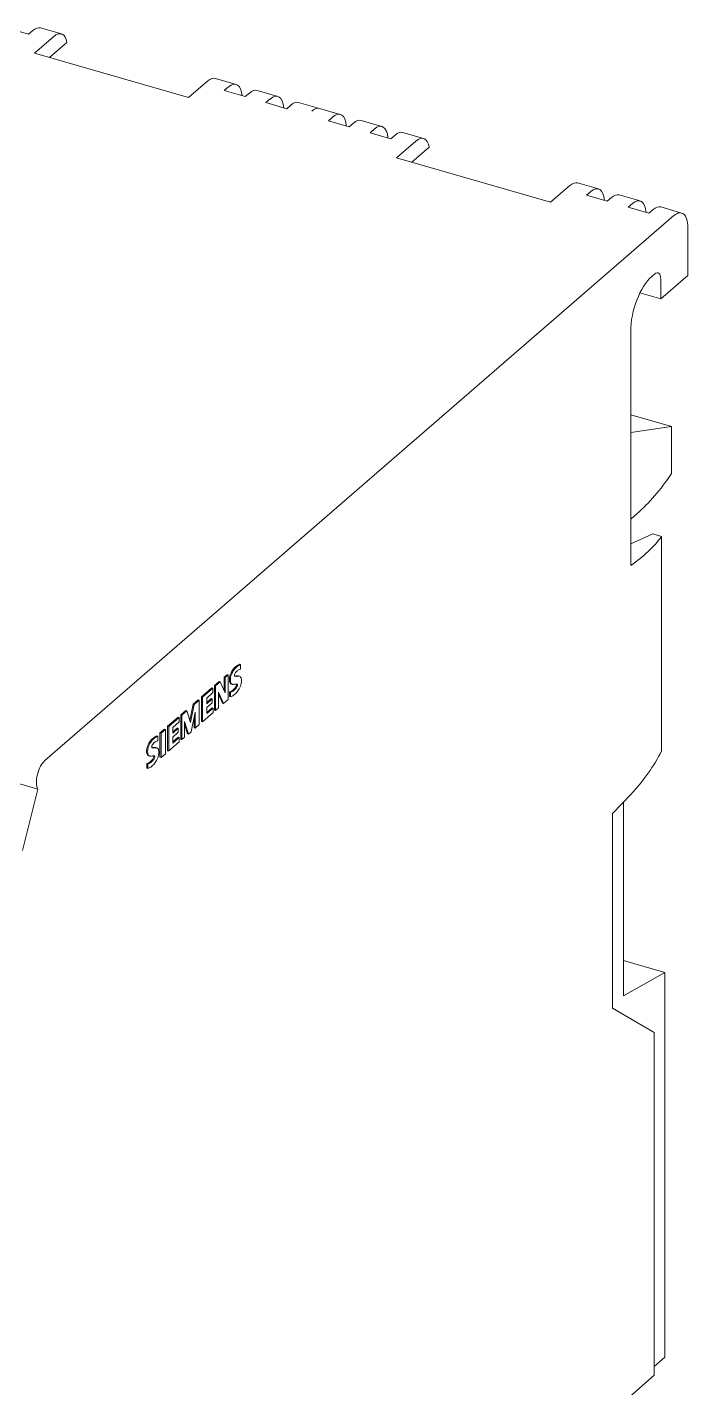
# Model space of a CAD drawing. Header units: inches. Extents: x 9220 to 92460, y -39241 to 4813.
# Drawn here: x 75064.8 to 75105.6, y -33783.4 to -33699.6 of the extents above; entities that cross this region are included whole.
import ezdxf

# ---------------------------------------------------------------- set-up
doc = ezdxf.new("R2010")
doc.units = ezdxf.units.IN
doc.header["$MEASUREMENT"] = 0

# ---------------------------------------------------------------- blocks, each defined once
blk = doc.blocks.new('A$C027ebf9d')
at = {"color": 0, "linetype": 'Continuous', "lineweight": 0}
for p, q in [((23.0001, -12.7708), (22.9319, -12.7511)), ((23.0139, -12.7588), (23.0001, -12.7708)), ((23.0191, -12.8331), (23.0821, -12.7785)), ((23.1072, -12.7699), (23.039, -12.7503)), ((23.5237, -12.9787), (23.0191, -12.8331)), ((23.1257, -12.7981), (23.0687, -12.8474)), ((23.68, -12.9353), (23.6118, -12.9156)), ((23.5867, -12.9242), (23.5237, -12.9787)), ((23.6549, -12.9439), (23.6411, -12.9558)), ((23.6411, -12.9558), (23.7093, -12.9755)), ((23.7093, -12.9755), (23.7231, -12.9636)), ((23.8164, -12.9747), (23.7482, -12.955)), ((23.7775, -12.9952), (23.7912, -12.9832)), ((23.8457, -13.0149), (23.7775, -12.9952)), ((23.8594, -13.0029), (23.8457, -13.0149)), ((23.9527, -13.014), (23.8846, -12.9943)), ((24.0209, -13.0337), (23.9527, -13.014)), ((23.982, -13.0542), (23.9958, -13.0423)), ((24.0502, -13.0739), (23.982, -13.0542)), ((24.1573, -13.0731), (24.0891, -13.0534)), ((24.064, -13.062), (24.0502, -13.0739)), ((24.1184, -13.0936), (24.1322, -13.0817)), ((24.1866, -13.1133), (24.1184, -13.0936)), ((24.2937, -13.1125), (24.2255, -13.0928)), ((24.2004, -13.1014), (24.1866, -13.1133)), ((24.2056, -13.1756), (24.2686, -13.121)), ((24.3122, -13.1406), (24.2552, -13.1899)), ((24.7102, -13.3213), (24.2056, -13.1756)), ((24.7732, -13.2667), (24.7102, -13.3213)), ((24.8665, -13.2778), (24.7983, -13.2581)), ((24.8414, -13.2864), (24.8276, -13.2983)), ((24.8276, -13.2983), (24.8958, -13.318)), ((24.8958, -13.318), (24.9096, -13.3061)), ((25.0029, -13.3172), (24.9347, -13.2975)), ((25.1142, -13.3651), (23.0531, -15.15)), ((24.964, -13.3377), (24.9778, -13.3258)), ((25.0322, -13.3574), (24.964, -13.3377)), ((25.046, -13.3454), (25.0322, -13.3574)), ((25.1393, -13.3566), (25.0711, -13.3369)), ((25.1594, -13.5612), (25.1594, -13.4043)), ((25.0413, -13.5646), (25.0512, -13.5561)), ((25.0708, -13.6379), (25.1594, -13.5612)), ((25.0708, -13.5731), (25.0708, -13.6379)), ((25.0708, -13.6379), (25.0028, -13.6183)), ((24.9724, -14.5107), (24.9724, -13.7436)), ((24.9724, -14.0175), (25.1061, -14.0561)), ((24.9724, -14.0754), (25.1061, -14.0561)), ((25.1061, -14.0561), (25.1061, -14.21)), ((24.9939, -14.3408), (24.9724, -14.3593)), ((24.9724, -14.4403), (25.0446, -14.4077)), ((25.0731, -14.4159), (25.0446, -14.4077)), ((25.0731, -15.1183), (25.0731, -14.4159)), ((23.694, -14.8356), (23.6906, -14.8346)), ((23.694, -14.8509), (23.694, -14.8356)), ((23.6503, -14.8687), (23.6404, -14.8772)), ((23.6404, -14.8772), (23.6404, -14.9202)), ((23.6438, -14.8782), (23.6404, -14.8772)), ((23.6537, -14.8697), (23.6438, -14.8782)), ((23.6438, -14.8782), (23.6438, -14.9276)), ((23.6537, -14.8697), (23.6503, -14.8687)), ((23.6537, -14.9498), (23.6537, -14.8697)), ((23.6911, -14.8739), (23.6876, -14.873)), ((23.6006, -14.9117), (23.5661, -14.9416)), ((23.604, -14.9127), (23.5695, -14.9425)), ((23.5833, -14.9451), (23.604, -14.9272)), ((23.604, -14.9127), (23.6006, -14.9117)), ((23.604, -14.9272), (23.604, -14.9127)), ((23.6242, -14.8913), (23.6089, -14.9045)), ((23.6089, -14.9045), (23.6089, -14.9846)), ((23.6124, -14.9055), (23.6089, -14.9045)), ((23.6276, -14.8922), (23.6124, -14.9055)), ((23.6124, -14.9055), (23.6124, -14.9856)), ((23.6217, -14.9775), (23.6217, -14.9263)), ((23.6217, -14.9263), (23.6384, -14.963)), ((23.6276, -14.8922), (23.6242, -14.8913)), ((23.6438, -14.9276), (23.6276, -14.8922)), ((23.6582, -14.9249), (23.6582, -14.9403)), ((23.6616, -14.9259), (23.6582, -14.9249)), ((23.6616, -14.9259), (23.6616, -14.9413)), ((23.6672, -14.9001), (23.6637, -14.8991)), ((23.5386, -14.9654), (23.5284, -15.0178)), ((23.542, -14.9664), (23.5307, -15.0248)), ((23.5553, -14.9509), (23.5386, -14.9654)), ((23.542, -14.9664), (23.5386, -14.9654)), ((23.5587, -14.9519), (23.542, -14.9664)), ((23.5587, -14.9519), (23.5553, -14.9509)), ((23.5587, -15.032), (23.5587, -14.9519)), ((23.5661, -14.9416), (23.5661, -15.0217)), ((23.5695, -14.9425), (23.5661, -14.9416)), ((23.5695, -14.9425), (23.5695, -15.0227)), ((23.5833, -14.9638), (23.5833, -14.9451)), ((23.5981, -14.9471), (23.5833, -14.9599)), ((23.6015, -14.9481), (23.5833, -14.9638)), ((23.5833, -14.9766), (23.6015, -14.9609)), ((23.6015, -14.9481), (23.5981, -14.9471)), ((23.6015, -14.9609), (23.6015, -14.9481)), ((23.6217, -14.9328), (23.635, -14.962)), ((23.6384, -14.963), (23.635, -14.962)), ((23.6384, -14.963), (23.6537, -14.9498)), ((23.6616, -14.9413), (23.6582, -14.9403)), ((23.4894, -15.008), (23.4554, -15.0374)), ((23.4928, -15.009), (23.4588, -15.0384)), ((23.4928, -15.009), (23.4894, -15.008)), ((23.4928, -15.0235), (23.4928, -15.009)), ((23.5149, -14.9859), (23.4982, -15.0004)), ((23.4982, -15.0004), (23.4982, -15.0805)), ((23.5016, -15.0014), (23.4982, -15.0004)), ((23.5184, -14.9869), (23.5016, -15.0014)), ((23.5016, -15.0014), (23.5016, -15.0815)), ((23.5184, -14.9869), (23.5149, -14.9859)), ((23.5307, -15.0248), (23.5184, -14.9869)), ((23.5321, -15.0559), (23.5454, -14.9915)), ((23.542, -15.0081), (23.542, -15.0426)), ((23.5454, -14.9915), (23.5454, -15.0435)), ((23.5695, -15.0227), (23.6045, -14.9924)), ((23.5833, -14.9962), (23.5833, -14.9766)), ((23.6011, -14.9769), (23.5833, -14.9923)), ((23.6045, -14.9779), (23.5833, -14.9962)), ((23.6045, -14.9779), (23.6011, -14.9769)), ((23.6045, -14.9924), (23.6045, -14.9779)), ((23.6124, -14.9856), (23.6089, -14.9846)), ((23.6124, -14.9856), (23.6217, -14.9775)), ((23.4446, -15.0468), (23.4303, -15.0592)), ((23.4303, -15.0592), (23.4303, -15.1393)), ((23.4337, -15.0602), (23.4303, -15.0592)), ((23.448, -15.0478), (23.4337, -15.0602)), ((23.4337, -15.0602), (23.4337, -15.1403)), ((23.448, -15.0478), (23.4446, -15.0468)), ((23.448, -15.1279), (23.448, -15.0478)), ((23.4554, -15.0374), (23.4554, -15.1176)), ((23.4588, -15.0384), (23.4554, -15.0374)), ((23.4588, -15.0384), (23.4588, -15.1186)), ((23.4721, -15.0414), (23.4928, -15.0235)), ((23.4721, -15.0602), (23.4721, -15.0414)), ((23.4869, -15.0434), (23.4721, -15.0562)), ((23.4903, -15.0444), (23.4721, -15.0602)), ((23.4721, -15.073), (23.4903, -15.0572)), ((23.4903, -15.0444), (23.4869, -15.0434)), ((23.4903, -15.0572), (23.4903, -15.0444)), ((23.511, -15.0734), (23.511, -15.0222)), ((23.511, -15.0222), (23.5238, -15.0631)), ((23.511, -15.0322), (23.5204, -15.0622)), ((23.5238, -15.0631), (23.5321, -15.0559)), ((23.5454, -15.0435), (23.542, -15.0426)), ((23.5454, -15.0435), (23.5587, -15.032)), ((23.5695, -15.0227), (23.5661, -15.0217)), ((23.4234, -15.07), (23.42, -15.069)), ((23.4234, -15.0853), (23.4234, -15.07)), ((23.4588, -15.1186), (23.4933, -15.0887)), ((23.4721, -15.0926), (23.4721, -15.073)), ((23.4898, -15.0732), (23.4721, -15.0886)), ((23.4933, -15.0742), (23.4721, -15.0926)), ((23.4933, -15.0742), (23.4898, -15.0732)), ((23.4933, -15.0887), (23.4933, -15.0742)), ((23.5016, -15.0815), (23.4982, -15.0805)), ((23.5016, -15.0815), (23.511, -15.0734)), ((23.5238, -15.0631), (23.5204, -15.0622)), ((23.396, -15.1349), (23.3926, -15.1339)), ((23.4203, -15.1083), (23.4169, -15.1073)), ((23.4337, -15.1403), (23.4303, -15.1393)), ((23.4337, -15.1403), (23.448, -15.1279)), ((23.4588, -15.1186), (23.4554, -15.1176)), ((22.8593, -15.1941), (23.0298, -15.2433)), ((23.387, -15.1598), (23.387, -15.1751)), ((23.3904, -15.1607), (23.387, -15.1598)), ((23.3904, -15.1761), (23.387, -15.1751)), ((23.3904, -15.1607), (23.3904, -15.1761)), ((23.0298, -15.2433), (22.9795, -15.444)), ((24.9133, -15.3231), (24.9724, -15.2608)), ((24.9133, -15.9606), (24.9133, -15.3231)), ((24.9483, -15.2862), (24.9483, -15.9204)), ((25.0841, -15.8442), (24.9483, -15.805)), ((24.9483, -15.9204), (25.0841, -15.8442)), ((25.0841, -15.8442), (25.0841, -17.1036)), ((25.0492, -16.0401), (24.9133, -15.9606)), ((25.0492, -17.1626), (25.0492, -16.0401)), ((25.0841, -17.1036), (25.0492, -17.1343)), ((24.9724, -17.2302), (25.0492, -17.1626))]:
    blk.add_line(p, q, dxfattribs=at)
at = {"color": 0, "linetype": 'Continuous', "lineweight": 0, "extrusion": (0, 0, -1)}
for centre, major_axis, ratio, start_param, end_param in [((23.0139, -12.8373), (0.0251, 0.087), 0.433013, -0.588003, 0), ((23.5867, -13.0026), (0.0251, 0.087), 0.433013, -0.588003, 0), ((23.6549, -13.0223), (0.0251, 0.087), 0.433013, -0.588003, 0.845672), ((23.8594, -13.0813), (0.0251, 0.087), 0.433013, -0.588003, 0), ((24.064, -13.1404), (0.0251, 0.087), 0.433013, -0.588003, 0), ((24.2004, -13.1798), (0.0251, 0.087), 0.433013, -0.588003, 0), ((24.7732, -13.3451), (0.0251, 0.087), 0.433013, -0.588003, 0), ((24.8414, -13.3648), (0.0251, 0.087), 0.433013, -0.588003, 0.845672), ((25.046, -13.4239), (0.0251, 0.087), 0.433013, -0.588003, 0), ((25.0512, -13.5902), (0.0109, 0.0378), 0.433013, -0.588003, 0.982794), ((25.0413, -13.6839), (0.0382, 0.1324), 0.433013, -2.158799, -0.588003), ((24.9939, -13.7611), (-0.1856, -0.643), 0.433013, -0.929915, -0.588003), ((24.0584, -14.2469), (-1.0551, 0.0597), 0.418128, -2.886555, -2.641633)]:
    blk.add_ellipse(centre, major_axis=major_axis, ratio=ratio, start_param=start_param, end_param=end_param, dxfattribs=at)
at = {"color": 0, "linetype": 'Continuous', "lineweight": 0}
for centre, major_axis, ratio, start_param, end_param in [((23.0821, -12.8569), (0.0251, 0.087), 0.433013, -0.710168, 0.588003), ((23.7231, -13.042), (0.0251, 0.087), 0.433013, 0, 0.588003), ((23.7912, -13.0617), (0.0251, 0.087), 0.433013, -0.845672, 0.588003), ((23.9276, -13.101), (0.0251, 0.087), 0.433013, 0, 0.588003), ((23.9276, -13.101), (0.0251, 0.087), 0.433013, 0, 0.588003), ((23.9958, -13.1207), (0.0251, 0.087), 0.433013, -0.845672, 0.588003), ((24.1322, -13.1601), (0.0251, 0.087), 0.433013, -0.845672, 0.588003), ((24.2686, -13.1995), (0.0251, 0.087), 0.433013, -0.710168, 0.588003), ((24.9096, -13.3845), (0.0251, 0.087), 0.433013, 0, 0.588003), ((24.9778, -13.4042), (0.0251, 0.087), 0.433013, -0.845672, 0.588003), ((25.1142, -13.4436), (0.0251, 0.087), 0.433013, -0.982794, 0.588003), ((23.0531, -15.1978), (-0.0153, -0.053), 0.433013, -2.55359, -0.424288), ((24.0584, -14.997), (-1.0545, -0.0741), 0.578873, -3.705835, -3.460911)]:
    blk.add_ellipse(centre, major_axis=major_axis, ratio=ratio, start_param=start_param, end_param=end_param, dxfattribs=at)
for points, knots in [([(23.6906, -14.8346), (23.6873, -14.8365), (23.6829, -14.8389), (23.6767, -14.8436), (23.6725, -14.8478), (23.668, -14.8535), (23.6639, -14.8604), (23.6603, -14.8683), (23.658, -14.8773), (23.6574, -14.8855), (23.658, -14.8925), (23.6602, -14.8972), (23.6624, -14.8988), (23.6637, -14.8991), (23.6637, -14.8991)], [0, 0, 0, 0, 0.1025408, 0.134994, 0.1855976, 0.2314478, 0.2740462, 0.3215332, 0.3654461, 0.4118492, 0.4541756, 0.4960262, 0.5422155, 0.5430641, 0.5430641, 0.5430641, 0.5430641]), ([(23.694, -14.8356), (23.6907, -14.8375), (23.6863, -14.8399), (23.6802, -14.8445), (23.6759, -14.8488), (23.6714, -14.8545), (23.6673, -14.8613), (23.6637, -14.8693), (23.6614, -14.8783), (23.6608, -14.8865), (23.6614, -14.8935), (23.6636, -14.8982), (23.6665, -14.9002), (23.6699, -14.9005), (23.6736, -14.9003), (23.6778, -14.8996), (23.6814, -14.8993), (23.6837, -14.9), (23.6847, -14.9024), (23.684, -14.906), (23.6824, -14.9095), (23.6803, -14.9124), (23.6781, -14.9151), (23.676, -14.9174), (23.6731, -14.9201), (23.6682, -14.9238), (23.6641, -14.9254), (23.6616, -14.9259)], [0, 0, 0, 0, 0.102541, 0.134994, 0.185598, 0.231448, 0.274046, 0.321533, 0.365446, 0.411849, 0.454176, 0.496026, 0.542215, 0.569844, 0.611753, 0.668087, 0.705885, 0.732039, 0.749567, 0.764924, 0.783472, 0.80902, 0.829572, 0.851491, 0.87493, 0.915975, 1, 1, 1, 1]), ([(23.6616, -14.9413), (23.6647, -14.9401), (23.6694, -14.9378), (23.6759, -14.9327), (23.6808, -14.9279), (23.6857, -14.9219), (23.6902, -14.9148), (23.6942, -14.9066), (23.6968, -14.897), (23.6975, -14.8883), (23.6969, -14.8811), (23.6947, -14.8761), (23.6919, -14.8739), (23.6886, -14.8735), (23.6849, -14.8736), (23.6808, -14.8742), (23.6772, -14.8743), (23.6749, -14.8735), (23.6739, -14.8706), (23.675, -14.8655), (23.6781, -14.8609), (23.6818, -14.8573), (23.6874, -14.8531), (23.6914, -14.8515), (23.694, -14.8509)], [0, 0, 0, 0, 0.098821, 0.143351, 0.197996, 0.24762, 0.293548, 0.344848, 0.391383, 0.440309, 0.484046, 0.526614, 0.57274, 0.600034, 0.641579, 0.697513, 0.73523, 0.761625, 0.77983, 0.802755, 0.831617, 0.874986, 0.914128, 1, 1, 1, 1]), ([(23.6876, -14.873), (23.687, -14.8728), (23.6851, -14.8725), (23.6815, -14.8726), (23.678, -14.8731), (23.6757, -14.8733), (23.6752, -14.8733)], [0.5761025, 0.5761025, 0.5761025, 0.5761025, 0.6000336, 0.6415791, 0.6975129, 0.7159474, 0.7159474, 0.7159474, 0.7159474]), ([(23.6802, -14.8994), (23.6803, -14.8995), (23.6807, -14.9), (23.6813, -14.9014), (23.6806, -14.905), (23.679, -14.9085), (23.6769, -14.9114), (23.6747, -14.9141), (23.6726, -14.9164), (23.6697, -14.9191), (23.6648, -14.9228), (23.6607, -14.9245), (23.6582, -14.9249)], [0.7301197, 0.7301197, 0.7301197, 0.7301197, 0.7320387, 0.7495673, 0.7649235, 0.783472, 0.8090204, 0.8295719, 0.8514913, 0.8749298, 0.9159746, 1, 1, 1, 1]), ([(23.42, -15.069), (23.4166, -15.0709), (23.4121, -15.0732), (23.4059, -15.0779), (23.4016, -15.0822), (23.397, -15.0879), (23.3928, -15.0947), (23.3892, -15.1026), (23.3869, -15.1118), (23.3863, -15.1201), (23.3869, -15.1272), (23.3891, -15.132), (23.3913, -15.1336), (23.3926, -15.1339), (23.3926, -15.1339)], [0, 0, 0, 0, 0.1032908, 0.1354975, 0.1873897, 0.2339273, 0.2765733, 0.3234687, 0.3675738, 0.4151171, 0.457643, 0.4993354, 0.5450227, 0.5459387, 0.5459387, 0.5459387, 0.5459387]), ([(23.4234, -15.07), (23.42, -15.0719), (23.4156, -15.0742), (23.4093, -15.0789), (23.405, -15.0832), (23.4004, -15.0889), (23.3962, -15.0957), (23.3926, -15.1036), (23.3903, -15.1128), (23.3897, -15.1211), (23.3903, -15.1282), (23.3925, -15.133), (23.3953, -15.135), (23.3986, -15.1353), (23.4024, -15.1351), (23.4066, -15.1344), (23.4102, -15.1342), (23.4125, -15.135), (23.4134, -15.1375), (23.4128, -15.1411), (23.4111, -15.1446), (23.4092, -15.1475), (23.407, -15.1501), (23.4049, -15.1523), (23.402, -15.1549), (23.397, -15.1587), (23.393, -15.1603), (23.3904, -15.1607)], [0, 0, 0, 0, 0.103291, 0.135497, 0.18739, 0.233927, 0.276573, 0.323469, 0.367574, 0.415117, 0.457643, 0.499335, 0.545023, 0.571534, 0.61311, 0.669886, 0.707355, 0.733443, 0.751236, 0.766876, 0.785371, 0.810586, 0.829835, 0.851293, 0.875106, 0.916093, 1, 1, 1, 1]), ([(23.3904, -15.1761), (23.3936, -15.1749), (23.3982, -15.1727), (23.4048, -15.1676), (23.4098, -15.1628), (23.4147, -15.1568), (23.4193, -15.1496), (23.4233, -15.1413), (23.4261, -15.1316), (23.4268, -15.1228), (23.4262, -15.1155), (23.424, -15.1105), (23.4211, -15.1083), (23.4178, -15.1079), (23.414, -15.1079), (23.4099, -15.1085), (23.4062, -15.1086), (23.404, -15.1077), (23.4031, -15.1054), (23.4036, -15.1023), (23.4048, -15.0995), (23.4063, -15.0971), (23.4079, -15.0949), (23.4095, -15.0931), (23.4118, -15.091), (23.4165, -15.0876), (23.4206, -15.0861), (23.4234, -15.0853)], [0, 0, 0, 0, 0.09847, 0.142842, 0.197361, 0.247009, 0.29309, 0.345193, 0.39189, 0.440408, 0.484338, 0.527032, 0.573288, 0.601245, 0.643101, 0.698989, 0.736572, 0.762873, 0.781014, 0.793261, 0.807604, 0.826728, 0.842361, 0.858321, 0.874793, 0.911417, 1, 1, 1, 1]), ([(23.4089, -15.1343), (23.409, -15.1344), (23.4094, -15.1349), (23.41, -15.1365), (23.4094, -15.1401), (23.4077, -15.1436), (23.4057, -15.1465), (23.4036, -15.1491), (23.4014, -15.1513), (23.3986, -15.154), (23.3936, -15.1577), (23.3896, -15.1593), (23.387, -15.1598)], [0.7301334, 0.7301334, 0.7301334, 0.7301334, 0.7334426, 0.7512364, 0.7668755, 0.7853706, 0.8105864, 0.8298345, 0.8512928, 0.8751061, 0.916093, 1, 1, 1, 1]), ([(23.4169, -15.1073), (23.4162, -15.1071), (23.4142, -15.1069), (23.4106, -15.107), (23.407, -15.1074), (23.4048, -15.1075), (23.4043, -15.1075)], [0.5767901, 0.5767901, 0.5767901, 0.5767901, 0.6012454, 0.6431012, 0.6989888, 0.7170199, 0.7170199, 0.7170199, 0.7170199])]:
    blk.add_open_spline(points, degree=3, knots=knots, dxfattribs=at)

msp = doc.modelspace()

# ---------------------------------------------------------------- block references
at = {"xscale": 18.8131500959034, "yscale": 18.8131500959034, "zscale": 18.8131500959034}
msp.add_blockref('A$C027ebf9d', (74632.23, -33459.72), dxfattribs=at)

doc.saveas('drawing.dxf')
